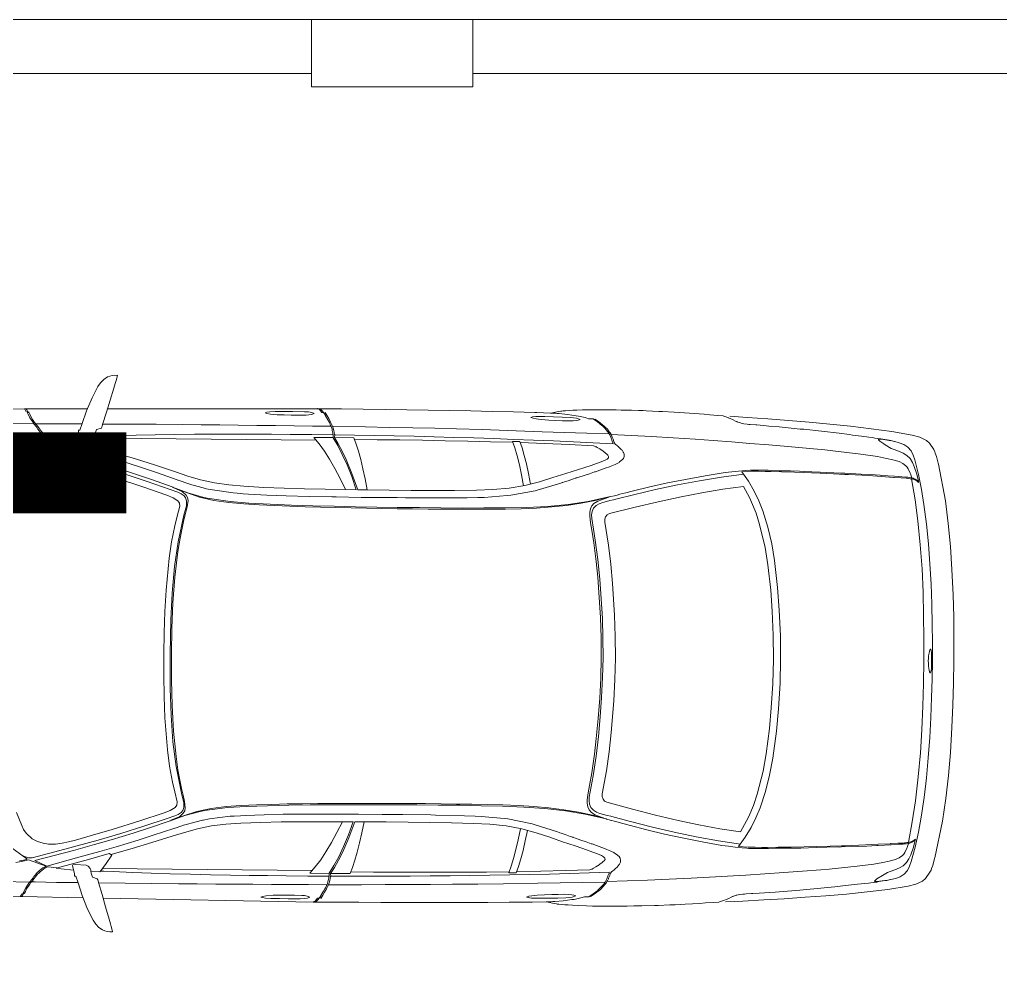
# Model space of a CAD drawing. Header units: metres. Extents: x -2 to 3328848, y -2 to 2725060.
# Drawn here: x 1663016.18 to 1663052.63, y 1362114.75 to 1362150.2 of the extents above; entities that cross this region are included whole.
import ezdxf

# ---------------------------------------------------------------- set-up
doc = ezdxf.new("R2010")
doc.units = ezdxf.units.M
doc.layers.get('0').update_dxf_attribs({"color": 253, "lineweight": 0})
for name, color, linetype, lineweight in [('AUTOS', 253, 'Continuous', 0), ('NOFIJO', 253, 'Continuous', 0), ('SIMBOLOGIA', 253, 'Continuous', 0)]:
    doc.layers.add(name, color=color, linetype=linetype, lineweight=lineweight)

# ---------------------------------------------------------------- blocks, each defined once
blk = doc.blocks.new('8AUTOS')
at = {"linetype": 'Continuous'}
for p, q in [((-0.4243, 1.2031), (-0.4303, 1.203)), ((0.3672, 1.2032), (0.3612, 1.2031)), ((0.3796, 1.2173), (0.3791, 1.2173)), ((0.3821, 1.2173), (0.3796, 1.2173)), ((1.1647, 1.2168), (0.3821, 1.2173)), ((1.4672, 1.2165), (1.2397, 1.2165)), ((1.4663, 1.206), (1.4717, 1.215)), ((1.4727, 1.2165), (1.4672, 1.2165)), ((1.4692, 1.2165), (1.4687, 1.2165)), ((1.4717, 1.215), (1.4727, 1.2165)), ((1.7237, 1.2123), (1.4727, 1.2165)), ((-1.1492, 1.1896), (-1.2137, 1.185)), ((-0.624, 1.1798), (-0.6406, 1.1791)), ((-0.4303, 1.203), (-0.4823, 1.2011)), ((-0.4303, 1.203), (-0.4308, 1.203)), ((0.3578, 1.1981), (0.3557, 1.2031)), ((1.1853, 1.1495), (1.1873, 1.145)), ((1.2053, 1.1401), (1.1873, 1.145)), ((1.2581, 1.1621), (1.2669, 1.1372)), ((1.2669, 1.1372), (1.2714, 1.1372)), ((1.2714, 1.1372), (1.2724, 1.1367)), ((0.3211, 1.1102), (0.2486, 1.1091)), ((0.3211, 1.1102), (0.32, 1.1202)), ((1.1696, 1.1073), (0.3892, 1.1003)), ((1.179, 1.1194), (1.2125, 1.1182)), ((1.211, 1.1232), (1.2125, 1.1182)), ((1.2217, 1.0988), (1.2302, 1.0959)), ((1.2719, 1.1287), (1.2807, 1.0973)), ((1.3712, 1.1036), (1.3386, 1.1078)), ((1.4444, 1.0798), (1.3777, 1.1022)), ((-0.7366, 1.0743), (-0.7312, 1.0788)), ((-0.7143, 1.09), (-0.7148, 1.087)), ((-0.6497, 1.0761), (-0.6527, 1.077)), ((1.4519, 1.0779), (1.4494, 1.0768)), ((1.4504, 1.0763), (1.4494, 1.0768)), ((-0.6869, 1.0522), (-0.6919, 1.0477)), ((-1.9232, 1.0147), (-1.9241, 1.0116)), ((-1.2919, 0.9883), (-1.3049, 0.9877)), ((-1.2919, 0.9883), (-1.2634, 0.9886)), ((-1.8107, 0.9622), (-1.8182, 0.9611)), ((-1.8032, 0.9627), (-1.8042, 0.9627)), ((0.903, 0.9519), (0.9015, 0.9514)), ((-1.8501, 0.9473), (-1.8505, 0.9433)), ((-0.5265, 0.9426), (-0.5285, 0.9431)), ((0.2343, 0.916), (0.1988, 0.9156)), ((0.2798, 0.9169), (0.2403, 0.916)), ((0.9213, 0.9251), (0.9198, 0.9246)), ((-0.7616, 0.9045), (-0.7857, 0.9108)), ((-0.7205, 0.8939), (-0.7195, 0.8939)), ((-0.7195, 0.8939), (-0.706, 0.8905)), ((-0.706, 0.8905), (-0.7015, 0.8896)), ((-0.6995, 0.8891), (-0.7015, 0.8896)), ((-0.699, 0.8881), (-0.6995, 0.8891)), ((-0.6579, 0.874), (-0.699, 0.8881)), ((-0.7506, -0.3244), (-0.7746, -0.3311)), ((-0.7097, -0.313), (-0.7087, -0.313)), ((-0.7087, -0.313), (-0.6953, -0.3094)), ((-0.6953, -0.3094), (-0.6908, -0.3084)), ((-0.6888, -0.3079), (-0.6908, -0.3084)), ((-0.6883, -0.3068), (-0.6888, -0.3079)), ((-0.6474, -0.292), (-0.6883, -0.3068)), ((0.2453, -0.318), (0.2099, -0.3183)), ((0.2909, -0.3181), (0.2513, -0.3179)), ((0.9323, -0.3149), (0.9308, -0.3144)), ((-0.5148, -0.3583), (-0.5168, -0.3588)), ((0.9146, -0.342), (0.9131, -0.3415)), ((-1.8381, -0.3866), (-1.8387, -0.3826)), ((-1.7985, -0.4008), (-1.806, -0.3999)), ((-1.791, -0.4012), (-1.792, -0.4012)), ((-1.2793, -0.4176), (-1.2923, -0.4173)), ((-1.2793, -0.4176), (-1.2508, -0.4174)), ((-1.91, -0.4553), (-1.911, -0.4523)), ((-0.6733, -0.4707), (-0.6784, -0.4663)), ((1.4582, -0.4602), (1.3919, -0.4837)), ((1.4641, -0.4566), (1.4631, -0.4571)), ((1.4657, -0.4581), (1.4631, -0.4571)), ((-0.7226, -0.4937), (-0.7171, -0.4981)), ((-0.7, -0.509), (-0.7005, -0.506)), ((-0.6356, -0.4939), (-0.6386, -0.4949)), ((1.1839, -0.4926), (0.4035, -0.4996)), ((1.1936, -0.5045), (1.227, -0.5027)), ((1.2256, -0.5077), (1.227, -0.5027)), ((1.2359, -0.4831), (1.2443, -0.4801)), ((1.2866, -0.5122), (1.2948, -0.4806)), ((1.3854, -0.4853), (1.3529, -0.4901)), ((0.3356, -0.5107), (0.2631, -0.5108)), ((0.3356, -0.5107), (0.3347, -0.5207)), ((1.2003, -0.5345), (1.2023, -0.5299)), ((1.2202, -0.5248), (1.2023, -0.5299)), ((1.2734, -0.5458), (1.2817, -0.5207)), ((1.2817, -0.5207), (1.2862, -0.5207)), ((1.2862, -0.5207), (1.2872, -0.5202)), ((-1.133, -0.6163), (-1.1976, -0.6129)), ((-0.6081, -0.5972), (-0.6247, -0.5968)), ((-0.414, -0.6169), (-0.466, -0.6159)), ((-0.414, -0.6169), (-0.4145, -0.6169)), ((-0.408, -0.6169), (-0.414, -0.6169)), ((0.3739, -0.5979), (0.3719, -0.6029)), ((0.3834, -0.6028), (0.3774, -0.6028)), ((0.396, -0.6167), (0.3955, -0.6167)), ((0.3985, -0.6166), (0.396, -0.6167)), ((1.1809, -0.6021), (0.3985, -0.6166)), ((1.4834, -0.5964), (1.2559, -0.6005)), ((1.4823, -0.5859), (1.4879, -0.5949)), ((1.4889, -0.5964), (1.4834, -0.5964)), ((1.4854, -0.5964), (1.4849, -0.5964)), ((1.4879, -0.5949), (1.4889, -0.5964)), ((1.7398, -0.5876), (1.4889, -0.5964))]:
    blk.add_line(p, q, dxfattribs=at)
for points in [[(1.128, 1.341), (1.1275, 1.3415), (1.1281, 1.339), (1.1286, 1.336), (1.1301, 1.3305), (1.1327, 1.322), (1.1358, 1.3115), (1.141, 1.2941), (1.1549, 1.2492), (1.1688, 1.2038), (1.1827, 1.1584), (1.1842, 1.1525), (1.1853, 1.1495)], [(1.1646, 1.3353), (1.1561, 1.3382), (1.1471, 1.3401), (1.1375, 1.3416), (1.128, 1.341)], [(1.1646, 1.3353), (1.1787, 1.3259), (1.1903, 1.3135), (1.1999, 1.2996)], [(1.2581, 1.1621), (1.2427, 1.209), (1.2218, 1.2583), (1.1999, 1.2996)], [(-1.1262, 1.1898), (-1.1237, 1.1903), (-1.1037, 1.192), (-1.0747, 1.1948), (-1.0533, 1.1964), (-0.9993, 1.2009), (-0.9623, 1.2033), (-0.9423, 1.2044), (-0.8988, 1.2068), (-0.8848, 1.2075), (-0.8384, 1.2094), (-0.8269, 1.21), (-0.8089, 1.2106), (-0.7834, 1.2114), (-0.7694, 1.212), (-0.7449, 1.2122), (-0.7264, 1.2129), (-0.7119, 1.213), (-0.6979, 1.2131), (-0.6894, 1.2132), (-0.6774, 1.2133), (-0.6654, 1.2134), (-0.6554, 1.2135), (-0.6319, 1.2132), (-0.6014, 1.213), (-0.5804, 1.2122), (-0.5649, 1.2113), (-0.5519, 1.2109), (-0.5378, 1.2096), (-0.5298, 1.2091), (-0.5238, 1.2087)], [(-0.5233, 1.2087), (-0.5238, 1.2087), (-0.5208, 1.2082), (-0.5053, 1.2053), (-0.4898, 1.2025), (-0.4823, 1.2011)], [(0.3796, 1.2173), (0.3766, 1.2172), (0.2951, 1.2165), (0.2136, 1.2153), (0.1316, 1.2145), (0.0521, 1.2133), (-0.0273, 1.2121), (-0.1063, 1.2104), (-0.1858, 1.2092), (-0.2653, 1.2075), (-0.3448, 1.2053), (-0.4243, 1.2031)], [(0.326, 1.1198), (0.3265, 1.1218), (0.3274, 1.1258), (0.3284, 1.1308), (0.3284, 1.1318), (0.3288, 1.1358), (0.3298, 1.1413), (0.3332, 1.1513), (0.3332, 1.1518), (0.3342, 1.1534), (0.3352, 1.1554), (0.3366, 1.1594), (0.3396, 1.1654), (0.3455, 1.1765), (0.3539, 1.1905), (0.3543, 1.1915), (0.3553, 1.193), (0.3558, 1.1941), (0.3612, 1.2031)], [(0.3761, 1.2172), (0.3716, 1.2142), (0.3657, 1.2081), (0.3578, 1.1981)], [(0.3821, 1.2173), (0.3762, 1.2137), (0.3672, 1.2032)], [(0.3796, 1.2173), (0.3781, 1.2173), (0.3771, 1.2172), (0.3761, 1.2172)], [(0.3959, 1.1994), (0.4052, 1.203), (0.4177, 1.2051), (0.4327, 1.2057), (0.4767, 1.2066), (0.5092, 1.2069), (0.5412, 1.2067), (0.5612, 1.2059), (0.5727, 1.2045), (0.5785, 1.2022)], [(1.3727, 1.1041), (1.3821, 1.1082), (1.399, 1.1219), (1.404, 1.1264), (1.4094, 1.1325), (1.4168, 1.142), (1.4228, 1.1501), (1.4282, 1.1571), (1.4351, 1.1652), (1.4381, 1.1692), (1.443, 1.1768), (1.4494, 1.1878), (1.4538, 1.1969), (1.4568, 1.2039), (1.4578, 1.2059)], [(1.4633, 1.206), (1.4618, 1.2024), (1.4608, 1.1999), (1.453, 1.1839), (1.4436, 1.1693), (1.4411, 1.1663)], [(1.4578, 1.2059), (1.4583, 1.2039), (1.4588, 1.2024)], [(1.4593, 1.2029), (1.4588, 1.2014), (1.4583, 1.2039)], [(1.4588, 1.2024), (1.4593, 1.2024), (1.4647, 1.213), (1.4672, 1.2165)], [(-1.2137, 1.185), (-1.2906, 1.1793), (-1.3671, 1.1736), (-1.444, 1.1669), (-1.5209, 1.1598), (-1.5979, 1.1521), (-1.6743, 1.1429), (-1.7507, 1.1322), (-1.8266, 1.119), (-1.855, 1.1113), (-1.8794, 1.0991), (-1.8908, 1.0889), (-1.9066, 1.0653), (-1.9105, 1.0573), (-1.9125, 1.0518), (-1.9164, 1.0402), (-1.9232, 1.0147)], [(-1.2449, 1.1567), (-1.2249, 1.1584), (-1.2194, 1.159), (-1.2129, 1.1595), (-1.2004, 1.1611), (-1.191, 1.1632), (-1.1885, 1.1642), (-1.179, 1.1673), (-1.1785, 1.1673), (-1.1755, 1.1689)], [(-1.1954, 1.1622), (-1.191, 1.1632), (-1.1885, 1.1642), (-1.179, 1.1673), (-1.1785, 1.1673), (-1.1755, 1.1689)], [(-1.1262, 1.1898), (-1.1446, 1.1831), (-1.1451, 1.1826), (-1.1506, 1.1806), (-1.1611, 1.176), (-1.17, 1.1714), (-1.1745, 1.1694), (-1.1755, 1.1689)], [(-0.7221, 1.0099), (-0.7301, 1.0138), (-0.7371, 1.0178), (-0.7392, 1.0192), (-0.7502, 1.0282), (-0.7528, 1.0311), (-0.7533, 1.0326), (-0.7543, 1.0341), (-0.7563, 1.0411), (-0.7564, 1.0466), (-0.7559, 1.0486), (-0.7535, 1.0541), (-0.7525, 1.0561), (-0.7515, 1.0576), (-0.748, 1.0627), (-0.7466, 1.0642), (-0.7451, 1.0657), (-0.7366, 1.0743), (-0.7312, 1.0788), (-0.7277, 1.0814), (-0.7227, 1.0859), (-0.7213, 1.0884), (-0.7188, 1.0919), (-0.7169, 1.0985), (-0.7159, 1.101), (-0.713, 1.1085), (-0.712, 1.111), (-0.7085, 1.119), (-0.7071, 1.1215), (-0.7036, 1.1271), (-0.7007, 1.1316), (-0.6937, 1.1407), (-0.6833, 1.1513), (-0.6605, 1.1695), (-0.6471, 1.1781)], [(-0.7099, 1.1005), (-0.7099, 1.1015), (-0.706, 1.111), (-0.7025, 1.1196), (-0.7001, 1.1236), (-0.6976, 1.1281), (-0.6937, 1.1327), (-0.6838, 1.1447), (-0.6739, 1.1548), (-0.6734, 1.1553), (-0.657, 1.1685), (-0.6406, 1.1791)], [(-0.6451, 1.1766), (-0.6466, 1.1781), (-0.6471, 1.1781)], [(-0.624, 1.1798), (-0.6111, 1.1844), (-0.5857, 1.1901), (-0.5777, 1.1912), (-0.5457, 1.196), (-0.5148, 1.1993)], [(-0.4092, 1.1849), (-0.4151, 1.1867), (-0.4272, 1.188), (-0.4397, 1.1884), (-0.4607, 1.1882), (-0.4931, 1.187), (-0.5256, 1.1862), (-0.5556, 1.1844), (-0.5681, 1.1838), (-0.5791, 1.1817), (-0.5923, 1.1774)], [(-0.5923, 1.1774), (-0.5845, 1.1746), (-0.577, 1.1732), (-0.566, 1.1723), (-0.5505, 1.1719), (-0.5265, 1.1727), (-0.5025, 1.1739), (-0.4755, 1.1751), (-0.4486, 1.1769), (-0.4376, 1.178), (-0.4286, 1.1795), (-0.4181, 1.1816), (-0.4092, 1.1849)], [(-0.4823, 1.2011), (-0.4848, 1.201), (-0.4878, 1.201), (-0.4913, 1.201), (-0.4943, 1.2009), (-0.4998, 1.2004), (-0.5073, 1.1998), (-0.5148, 1.1993)], [(0.32, 1.1202), (0.3205, 1.1217), (0.321, 1.1217), (0.3224, 1.1287), (0.3233, 1.1368), (0.3253, 1.1448), (0.3277, 1.1518), (0.3351, 1.1674), (0.3419, 1.1804), (0.3484, 1.191), (0.3557, 1.2031)], [(0.5785, 1.2022), (0.5728, 1.2), (0.5583, 1.1969), (0.5333, 1.1946), (0.5078, 1.1939), (0.4818, 1.1932), (0.4538, 1.1929), (0.4263, 1.1937), (0.4163, 1.1941), (0.4068, 1.1955), (0.3959, 1.1994)], [(-1.7624, 1.0951), (-1.7604, 1.0956), (-1.7469, 1.0987), (-1.7409, 1.0998), (-1.7175, 1.104), (-1.7095, 1.1056), (-1.688, 1.1083), (-1.6785, 1.1098), (-1.665, 1.1115), (-1.638, 1.1152), (-1.6051, 1.1195), (-1.5936, 1.1211), (-1.5546, 1.126), (-1.4892, 1.1335), (-1.4238, 1.1406), (-1.4098, 1.1418), (-1.3323, 1.1494), (-1.2934, 1.1528), (-1.2739, 1.1545), (-1.2494, 1.1567)], [(-1.2494, 1.1567), (-1.2474, 1.1567), (-1.2449, 1.1567)], [(0.3277, 1.1518), (0.2057, 1.1497), (0.1177, 1.1479), (0.0297, 1.1461), (-0.0517, 1.1444), (-0.1332, 1.1422), (-0.2277, 1.1398), (-0.3227, 1.1365), (-0.4506, 1.1318), (-0.5336, 1.1291), (-0.6171, 1.1263), (-0.7001, 1.1236)], [(-0.4506, 1.1318), (-0.5336, 1.1291), (-0.6171, 1.1263), (-0.7001, 1.1236)], [(1.1817, 1.1604), (1.0832, 1.1601), (0.9842, 1.1592), (0.8852, 1.1583), (0.8162, 1.1577), (0.7472, 1.1571), (0.6782, 1.1564), (0.6092, 1.1553), (0.5402, 1.1547), (0.4712, 1.1536), (0.4022, 1.1525), (0.3332, 1.1518)], [(1.211, 1.1232), (1.2105, 1.1247), (1.2095, 1.1282), (1.2058, 1.1402)], [(1.4317, 1.1612), (1.4297, 1.1612), (1.4187, 1.1611), (1.3387, 1.1613), (1.2587, 1.1606)], [(1.2719, 1.1287), (1.2729, 1.1333), (1.2724, 1.1367)], [(1.4179, 1.1345), (1.4149, 1.1305), (1.4115, 1.1265), (1.407, 1.122), (1.4026, 1.1179), (1.3906, 1.1088), (1.3896, 1.1083), (1.3847, 1.1053), (1.3777, 1.1022)], [(1.4233, 1.1411), (1.4189, 1.1356), (1.4179, 1.1345)], [(1.4411, 1.1663), (1.4367, 1.1602), (1.4302, 1.1517), (1.4263, 1.1456), (1.4233, 1.1411)], [(2.7234, 1.0902), (2.7093, 1.0951), (2.6943, 1.0995), (2.6657, 1.1057), (2.6657, 1.1057), (2.6632, 1.1062), (2.6552, 1.1076), (2.6387, 1.1105), (2.5971, 1.1171), (2.5536, 1.1227), (2.469, 1.132), (2.3774, 1.1396), (2.3084, 1.144), (2.2388, 1.1479), (2.1528, 1.1516), (2.0663, 1.1544), (1.9797, 1.1566), (1.9072, 1.1579), (1.8352, 1.1588), (1.7632, 1.1596), (1.6917, 1.1605), (1.6162, 1.1608), (1.5407, 1.1616), (1.4382, 1.1617)], [(-1.8928, 0.6404), (-1.8875, 0.7145), (-1.8801, 0.788), (-1.8703, 0.8616), (-1.8613, 0.9172), (-1.8503, 0.9728), (-1.8368, 1.0274), (-1.8304, 1.0445), (-1.8226, 1.0606), (-1.8107, 1.0747), (-1.7958, 1.0843), (-1.7788, 1.091), (-1.7624, 1.0951)], [(-0.7071, 1.1215), (-0.782, 1.1179), (-0.857, 1.1137), (-0.9385, 1.109), (-1.0194, 1.1037), (-1.0874, 1.0986), (-1.1548, 1.094), (-1.2228, 1.0884), (-1.2937, 1.0828), (-1.3642, 1.0767), (-1.4331, 1.07), (-1.5016, 1.0639), (-1.5321, 1.0607), (-1.6354, 1.0482), (-1.6974, 1.0392), (-1.7308, 1.0324), (-1.7548, 1.0272), (-1.7777, 1.0205), (-1.7916, 1.0138), (-1.8036, 1.0047), (-1.808, 0.9997), (-1.812, 0.9937), (-1.8193, 0.9781), (-1.8203, 0.9756), (-1.8247, 0.9605)], [(-1.7266, 1.0826), (-1.7208, 1.087), (-1.7104, 1.0941), (-1.7064, 1.0971), (-1.7044, 1.0991), (-1.7019, 1.1016), (-1.7014, 1.1026), (-1.7024, 1.1036), (-1.7074, 1.1036), (-1.7079, 1.1036), (-1.7099, 1.1036), (-1.7199, 1.1025), (-1.749, 1.0983)], [(0.32, 1.1202), (0.246, 1.1191), (0.1725, 1.1174), (0.0985, 1.1162), (0.0245, 1.1146), (-0.0495, 1.1124), (-0.1234, 1.1108), (-0.1974, 1.1086), (-0.2714, 1.1059), (-0.3454, 1.1033), (-0.4194, 1.1006), (-0.4933, 1.0975), (-0.5673, 1.0943), (-0.6408, 1.0906), (-0.7148, 1.087)], [(-0.7143, 1.09), (-0.7128, 1.0935), (-0.7099, 1.1005)], [(-0.4084, 0.9372), (-0.4008, 0.9763), (-0.3931, 1.0118), (-0.3849, 1.0434), (-0.3771, 1.0715), (-0.3683, 1.0951)], [(-0.3823, 0.9309), (-0.3747, 0.972), (-0.3665, 1.0091), (-0.3583, 1.0422), (-0.3501, 1.0712), (-0.3413, 1.0958), (-0.3683, 1.0951)], [(-0.3428, 1.0923), (-0.2588, 1.0945), (-0.1743, 1.0963), (-0.0903, 1.0981), (-0.0063, 1.0998), (0.0776, 1.1011), (0.1616, 1.1018), (0.2456, 1.1026)], [(0.2486, 1.1091), (0.2403, 1.086), (0.2315, 1.0594), (0.2233, 1.0289), (0.2151, 0.9943), (0.2069, 0.9567), (0.1988, 0.9156)], [(0.3211, 1.1102), (0.3068, 1.0871), (0.292, 1.0595), (0.2773, 1.0283), (0.2558, 0.9761), (0.2343, 0.916)], [(0.3256, 1.1088), (0.3088, 1.0806), (0.2916, 1.047), (0.274, 1.0083), (0.2569, 0.9647), (0.2403, 0.916)], [(0.3981, 1.1099), (0.3783, 1.0867), (0.3585, 1.0596), (0.3393, 1.0294), (0.3196, 0.9952), (0.2999, 0.9575), (0.2798, 0.9169)], [(0.3981, 1.1099), (0.3266, 1.1103), (0.3256, 1.1088), (0.326, 1.1203)], [(1.1766, 1.1164), (1.1636, 1.1168), (1.1295, 1.1175), (1.0575, 1.1193), (0.987, 1.1207), (0.9165, 1.1216), (0.8415, 1.1224), (0.767, 1.1227), (0.6925, 1.1226), (0.6235, 1.1224), (0.5545, 1.1223), (0.4855, 1.1217), (0.4055, 1.121), (0.326, 1.1203)], [(1.4204, 1.0811), (1.3757, 1.1017), (1.257, 1.0666), (1.1797, 1.0434), (1.1189, 1.0249), (1.0381, 0.9986), (0.9823, 0.9796), (0.906, 0.953), (0.903, 0.9519)], [(1.179, 1.1194), (1.1716, 1.1098), (1.1662, 1.1028), (1.1583, 1.0917), (1.1351, 1.056), (1.1446, 1.0506)], [(1.3411, 1.1089), (1.2214, 1.0738), (1.1446, 1.0506)], [(1.2217, 1.0988), (1.2146, 1.1072), (1.2116, 1.1122), (1.2125, 1.1177), (1.2125, 1.1182)], [(1.2302, 1.0959), (1.2713, 1.0937), (1.2793, 1.0948), (1.2807, 1.0973)], [(1.2761, 1.1148), (1.3221, 1.1107), (1.3411, 1.1089)], [(1.3727, 1.1041), (1.3717, 1.1036), (1.3712, 1.1036)], [(1.4444, 1.0798), (1.4529, 1.0819), (1.4713, 1.086), (1.4913, 1.0897)], [(-1.7591, 1.0656), (-1.7756, 1.0595), (-1.793, 1.0518), (-1.8069, 1.0432), (-1.8188, 1.0316)], [(-1.7266, 1.0826), (-1.7491, 1.0697), (-1.7591, 1.0656)], [(-0.6869, 1.0522), (-0.6869, 1.0522), (-0.6845, 1.0542), (-0.673, 1.0628), (-0.6711, 1.0644), (-0.6711, 1.0644), (-0.6651, 1.0679), (-0.6561, 1.073), (-0.6521, 1.075), (-0.6422, 1.0796)], [(-0.3698, 1.0911), (-0.4608, 1.0877), (-0.5512, 1.0839), (-0.6422, 1.0796)], [(0.9318, 0.3052), (0.9292, 0.4326), (0.9243, 0.5321), (0.9154, 0.631), (0.9021, 0.7229), (0.8807, 0.8212), (0.8714, 0.8566), (0.8707, 0.8751), (0.8746, 0.8862), (0.88, 0.8932), (0.891, 0.9008), (0.9029, 0.9064), (0.9318, 0.9167), (1.0176, 0.947), (1.1028, 0.9752), (1.1866, 1.0015), (1.3098, 1.0376), (1.431, 1.0712)], [(1.4204, 1.0811), (1.2777, 1.0418), (1.1999, 1.0186), (1.1386, 0.9995), (1.0568, 0.9728), (1.001, 0.9538), (0.9247, 0.9266), (0.9213, 0.9251)], [(1.431, 1.0712), (1.4445, 1.0718), (1.4595, 1.0674), (1.4731, 1.0603)], [(1.6633, 0.3117), (1.6631, 0.3317), (1.6614, 0.4037), (1.6595, 0.4592), (1.6519, 0.5806), (1.642, 0.6825), (1.6276, 0.7809), (1.6145, 0.8483), (1.6036, 0.8882), (1.5893, 0.9271), (1.5781, 0.9495), (1.5527, 0.9878), (1.5224, 1.022), (1.5063, 1.0368), (1.4504, 1.0763)], [(1.4519, 1.0779), (1.4534, 1.0779), (1.4629, 1.0805), (1.4779, 1.0836), (1.4943, 1.0862)], [(-1.8188, 1.0316), (-1.8277, 1.0175), (-1.8345, 1.0024), (-1.8438, 0.9734), (-1.8501, 0.9473)], [(-0.2072, 0.9145), (-0.2682, 0.9165), (-0.3288, 0.9214), (-0.3869, 0.9319), (-0.441, 0.9459), (-0.4911, 0.961), (-0.5393, 0.9765), (-0.5864, 0.9916), (-0.633, 1.0062), (-0.6762, 1.0218), (-0.6852, 1.0257), (-0.6927, 1.0297), (-0.6978, 1.0346), (-0.6983, 1.0396), (-0.6954, 1.0446), (-0.6919, 1.0477)], [(1.1391, 1.0541), (1.1336, 1.0525), (1.0603, 1.0308), (0.9865, 1.0072), (0.9117, 0.9825), (0.8659, 0.9671), (0.8185, 0.9527), (0.7671, 0.9412), (0.7137, 0.9337), (0.6582, 0.9287), (0.5832, 0.9246), (0.5078, 0.9214), (0.4318, 0.9197), (0.3558, 0.918), (0.2798, 0.9169)], [(-1.9241, 1.0116), (-1.9499, 0.8754), (-1.9607, 0.7903), (-1.9689, 0.7047), (-1.9746, 0.6192), (-1.9788, 0.5256), (-1.9811, 0.4436), (-1.9818, 0.3611), (-1.9816, 0.2791)], [(-1.8505, 0.9433), (-1.8456, 0.9473), (-1.8336, 0.9535), (-1.8296, 0.955), (-1.8266, 0.956), (-1.8246, 0.9565), (-1.8246, 0.9565), (-1.8236, 0.9565), (-1.8191, 0.9571), (-1.8121, 0.9581), (-1.8116, 0.9582), (-1.8106, 0.9582), (-1.8047, 0.9587), (-1.7857, 0.9599), (-1.7597, 0.9616), (-1.7577, 0.9621), (-1.7122, 0.965), (-1.6647, 0.9685), (-1.5903, 0.9726), (-1.5768, 0.9733), (-1.5338, 0.9751), (-1.4843, 0.9776), (-1.4843, 0.9776), (-1.3888, 0.9814), (-1.3414, 0.9829), (-1.3014, 0.9842), (-1.2989, 0.9842), (-1.2804, 0.9844), (-1.2559, 0.9846), (-1.2464, 0.9847), (-1.2399, 0.9848), (-1.2369, 0.9848), (-1.2294, 0.9849), (-1.1938, 0.9822)], [(-1.8032, 0.9627), (-1.7887, 0.9639), (-1.7887, 0.9639), (-1.7607, 0.9661), (-1.7127, 0.9695), (-1.7077, 0.9696), (-1.6703, 0.9724), (-1.6368, 0.9742), (-1.5768, 0.9773), (-1.5698, 0.9778), (-1.5603, 0.9779), (-1.4843, 0.9816), (-1.4843, 0.9816), (-1.4534, 0.9829), (-1.4249, 0.9841), (-1.4079, 0.9848), (-1.3749, 0.9861), (-1.3319, 0.9869), (-1.3049, 0.9877)], [(-1.2634, 0.9886), (-1.2489, 0.9887), (-1.2384, 0.9888), (-1.2314, 0.9888), (-1.2244, 0.9884), (-1.2069, 0.9876)], [(-1.2069, 0.9876), (-1.1809, 0.9853), (-1.1558, 0.9825), (-1.1318, 0.9797), (-1.0577, 0.9679), (-0.9836, 0.9546), (-0.9175, 0.9412), (-0.8518, 0.9267), (-0.7857, 0.9108)], [(-0.7221, 1.0099), (-0.7105, 1.005), (-0.704, 1.0026), (-0.7015, 1.0016), (-0.6854, 0.9957), (-0.6659, 0.9889), (-0.6493, 0.9831), (-0.6463, 0.9826), (-0.6273, 0.9757), (-0.6072, 0.9694), (-0.5876, 0.9631), (-0.5781, 0.9597), (-0.5766, 0.9592)], [(0.9553, 0.3054), (0.9541, 0.3844), (0.9514, 0.4638), (0.9467, 0.5428), (0.9351, 0.6617), (0.9261, 0.7221), (0.914, 0.7815), (0.914, 0.7815), (0.9052, 0.8175), (0.8959, 0.8544), (0.8963, 0.8659), (0.9027, 0.8754), (0.9206, 0.8861), (0.9435, 0.8953), (1.0337, 0.9266), (1.1349, 0.9605), (1.2077, 0.9837), (1.2716, 1.0027), (1.2965, 1.01), (1.3205, 1.0157), (1.3454, 1.0194), (1.3709, 1.0196), (1.3915, 1.0163), (1.412, 1.0105), (1.4321, 1.0007), (1.4553, 0.9809), (1.4644, 0.9675), (1.472, 0.9525), (1.4925, 0.9047)], [(-1.8696, 0.2801), (-1.8698, 0.3646), (-1.8691, 0.4491), (-1.8669, 0.5356), (-1.8631, 0.6222), (-1.8569, 0.7117), (-1.8482, 0.8008), (-1.8374, 0.8789), (-1.8246, 0.9565)], [(-1.8501, 0.9473), (-1.8371, 0.9554), (-1.8326, 0.9575), (-1.8321, 0.9575)], [(-1.8247, 0.9605), (-1.8297, 0.9585), (-1.8321, 0.9575)], [(-1.8247, 0.9605), (-1.8237, 0.9605), (-1.8182, 0.9611)], [(-1.8042, 0.9627), (-1.8052, 0.9627), (-1.8082, 0.9622), (-1.8107, 0.9622)], [(-1.3376, 0.2849), (-1.3369, 0.3729), (-1.3327, 0.4684), (-1.3265, 0.552), (-1.3149, 0.6526), (-1.3045, 0.7152), (-1.29, 0.7768), (-1.271, 0.8375), (-1.2564, 0.8746), (-1.2392, 0.9108), (-1.218, 0.9475), (-1.1938, 0.9822)], [(-0.6776, 0.2908), (-0.6773, 0.3638), (-0.6749, 0.4373), (-0.6711, 0.5103), (-0.6653, 0.5834), (-0.6579, 0.6565), (-0.6486, 0.729), (-0.6419, 0.7691), (-0.6353, 0.8087), (-0.6349, 0.8227), (-0.637, 0.8357), (-0.6421, 0.8471), (-0.6517, 0.857), (-0.6633, 0.8639), (-0.6763, 0.8688), (-0.6898, 0.8722), (-0.7029, 0.8756), (-0.7164, 0.8789), (-0.7299, 0.8823), (-0.7901, 0.8973), (-0.8722, 0.9166), (-0.9539, 0.9338), (-1.036, 0.9496), (-1.1182, 0.9629), (-1.2003, 0.9741)], [(-0.5766, 0.9592), (-0.5676, 0.9563), (-0.548, 0.9495), (-0.534, 0.9451), (-0.5285, 0.9431)], [(0.9015, 0.9514), (0.8945, 0.9489), (0.894, 0.9489), (0.8701, 0.9406), (0.8512, 0.9345), (0.8417, 0.9319), (0.7998, 0.9205), (0.7973, 0.92), (0.7748, 0.9153), (0.6979, 0.9041), (0.6824, 0.903), (0.66, 0.9013), (0.6405, 0.9001), (0.572, 0.896), (0.5005, 0.8933), (0.415, 0.8911), (0.3301, 0.8893), (0.3146, 0.8892), (0.2216, 0.8878), (0.1336, 0.8871), (0.0876, 0.8866)], [(-1.1994, 0.9286), (-1.222, 0.8869), (-1.2298, 0.8699), (-1.2465, 0.8292), (-1.2596, 0.7871), (-1.2798, 0.7014), (-1.2903, 0.6368), (-1.3009, 0.5422), (-1.3062, 0.4652), (-1.3099, 0.3751), (-1.3111, 0.2851)], [(-0.7236, 0.2904), (-0.7228, 0.3699), (-0.7206, 0.4499), (-0.7126, 0.5675), (-0.7063, 0.639), (-0.6974, 0.7096), (-0.6837, 0.7957), (-0.6837, 0.8062), (-0.6868, 0.8152), (-0.6929, 0.8227), (-0.7014, 0.8271), (-0.7972, 0.8512), (-0.8828, 0.8715), (-0.968, 0.8902), (-1.0451, 0.905), (-1.1223, 0.9178), (-1.1994, 0.9286)], [(0.0876, 0.8866), (0.0571, 0.8864), (0.0566, 0.8864), (-0.0474, 0.8854), (-0.0649, 0.8858), (-0.1729, 0.8863), (-0.2124, 0.887), (-0.2355, 0.8877), (-0.3215, 0.894), (-0.3345, 0.8954), (-0.4257, 0.9125), (-0.4327, 0.9145), (-0.5204, 0.9407), (-0.526, 0.9427), (-0.5265, 0.9426)], [(0.1988, 0.9156), (0.1178, 0.9149), (0.0363, 0.9137), (-0.0447, 0.9135), (-0.1257, 0.9137), (-0.2072, 0.9145)], [(0.9198, 0.9246), (0.9133, 0.922), (0.8659, 0.9041), (0.8151, 0.8891), (0.7941, 0.8845), (0.7082, 0.8722), (0.6393, 0.8666), (0.5603, 0.8624), (0.4808, 0.8592), (0.4013, 0.8564), (0.3219, 0.8547), (0.2429, 0.853), (0.1634, 0.8518), (0.0879, 0.8506)], [(0.0879, 0.8456), (0.1449, 0.8467), (0.2019, 0.8477), (0.2589, 0.8487), (0.3159, 0.8497), (0.3729, 0.8512), (0.4299, 0.8527), (0.4869, 0.8547), (0.5438, 0.8572), (0.6008, 0.8597), (0.6573, 0.8632), (0.7138, 0.8682), (0.7687, 0.8762), (0.8221, 0.8882), (0.8714, 0.9052), (0.9183, 0.9231)], [(0.9268, 0.3051), (0.9268, 0.3056), (0.9249, 0.4006), (0.9249, 0.4011), (0.9211, 0.4961), (0.9142, 0.5915), (0.9029, 0.6859), (0.895, 0.7354), (0.8861, 0.7798), (0.8803, 0.8042), (0.8741, 0.8282), (0.8679, 0.8521), (0.8652, 0.8756), (0.8671, 0.8866), (0.8725, 0.8962), (0.8854, 0.9078), (0.8959, 0.9134), (0.9183, 0.9231)], [(-0.7616, 0.9045), (-0.7401, 0.8992), (-0.7296, 0.8963), (-0.7205, 0.8939)], [(0.0879, 0.8506), (0.0044, 0.8494), (-0.0751, 0.8487), (-0.1546, 0.848), (-0.2341, 0.8483), (-0.3136, 0.8485), (-0.3926, 0.8503), (-0.4712, 0.8541), (-0.5477, 0.861), (-0.6218, 0.8723), (-0.6995, 0.8891), (-0.6484, 0.8761), (-0.5963, 0.866), (-0.5422, 0.858), (-0.4866, 0.852), (-0.4296, 0.8475), (-0.3726, 0.8455), (-0.3151, 0.844), (-0.2576, 0.8436), (-0.2001, 0.8436), (-0.1426, 0.8436), (-0.0851, 0.8436), (-0.0276, 0.8441), (0.0304, 0.8451), (0.0879, 0.8456)], [(-0.6706, 0.2908), (-0.6703, 0.3658), (-0.668, 0.4409), (-0.6636, 0.5159), (-0.6578, 0.591), (-0.6518, 0.6495), (-0.643, 0.7186), (-0.6359, 0.7662), (-0.6311, 0.7927), (-0.6279, 0.8192), (-0.628, 0.8322), (-0.6306, 0.8447), (-0.6357, 0.8557), (-0.6438, 0.8646), (-0.6579, 0.874)], [(-1.8928, 0.6404), (-1.8971, 0.5654), (-1.8995, 0.4903), (-1.9013, 0.4153), (-1.9017, 0.3478), (-1.9021, 0.2798)], [(-1.8866, 0.28), (-1.8872, 0.2889), (-1.8878, 0.2989), (-1.8893, 0.3079), (-1.8909, 0.3154), (-1.8909, 0.3159), (-1.8935, 0.3239), (-1.896, 0.3239), (-1.8984, 0.3104), (-1.8987, 0.2968), (-1.8986, 0.2798)], [(0.9268, 0.3051), (0.9268, 0.3046), (0.9267, 0.2096), (0.9267, 0.2091), (0.9245, 0.1141), (0.9194, 0.0185), (0.9097, -0.076), (0.9027, -0.1256), (0.8946, -0.1702), (0.8893, -0.1947), (0.8835, -0.2188), (0.8777, -0.2428), (0.8754, -0.2664), (0.8775, -0.2773), (0.8831, -0.2868), (0.8962, -0.2982), (0.9067, -0.3036), (0.9293, -0.3129)], [(0.9318, 0.3052), (0.9314, 0.1777), (0.9283, 0.0781), (0.9212, -0.0209), (0.9095, -0.113), (0.8899, -0.2117), (0.8812, -0.2473), (0.8809, -0.2658), (0.885, -0.2768), (0.8906, -0.2837), (0.9016, -0.2911), (0.9137, -0.2965), (0.9428, -0.3063), (1.029, -0.335), (1.1148, -0.3617), (1.199, -0.3865), (1.3228, -0.4204), (1.4446, -0.4518)], [(0.9553, 0.3054), (0.9555, 0.2264), (0.9542, 0.1469), (0.9509, 0.0678), (0.9415, -0.0513), (0.9335, -0.1118), (0.9226, -0.1714), (0.9226, -0.1714), (0.9144, -0.2075), (0.9057, -0.2446), (0.9063, -0.2561), (0.9129, -0.2655), (0.931, -0.2759), (0.9541, -0.2847), (1.0448, -0.3143), (1.1466, -0.3464), (1.2198, -0.3683), (1.284, -0.3862), (1.3091, -0.393), (1.3331, -0.3983), (1.3581, -0.4015), (1.3836, -0.4013), (1.4041, -0.3976), (1.4246, -0.3915), (1.4445, -0.3813), (1.4673, -0.3611), (1.4762, -0.3475), (1.4835, -0.3324), (1.5031, -0.2842)], [(1.6633, 0.3117), (1.6635, 0.2917), (1.6631, 0.2197), (1.6621, 0.1642), (1.6567, 0.0426), (1.6486, -0.0594), (1.636, -0.1581), (1.6241, -0.2257), (1.6139, -0.2658), (1.6003, -0.3049), (1.5895, -0.3275), (1.5648, -0.3662), (1.5351, -0.401), (1.5193, -0.4161), (1.4641, -0.4566)], [(-1.911, -0.4523), (-1.9393, -0.3165), (-1.9515, -0.2316), (-1.9613, -0.1462), (-1.9685, -0.0608), (-1.9744, 0.0327), (-1.9781, 0.1146), (-1.9803, 0.1971), (-1.9816, 0.2791)], [(-1.8864, -0.0806), (-1.892, -0.0056), (-1.8957, 0.0694), (-1.8989, 0.1443), (-1.9005, 0.2118), (-1.9021, 0.2798)], [(-1.8866, 0.28), (-1.887, 0.271), (-1.8874, 0.2609), (-1.8888, 0.2519), (-1.8903, 0.2444), (-1.8903, 0.2439), (-1.8927, 0.2359), (-1.8952, 0.2359), (-1.8978, 0.2494), (-1.8984, 0.2628), (-1.8986, 0.2798)], [(-1.8696, 0.2801), (-1.8683, 0.1956), (-1.8661, 0.1111), (-1.8623, 0.0247), (-1.857, -0.0618), (-1.8492, -0.1512), (-1.8389, -0.2401), (-1.8267, -0.318), (-1.8125, -0.3954)], [(-1.3376, 0.2849), (-1.3353, 0.1969), (-1.3295, 0.1014), (-1.3217, 0.018), (-1.3083, -0.0824), (-1.2968, -0.1448), (-1.2812, -0.2061), (-1.2612, -0.2665), (-1.2458, -0.3033), (-1.228, -0.3392), (-1.2062, -0.3755), (-1.1814, -0.4098)], [(-1.1879, -0.3563), (-1.2112, -0.315), (-1.2194, -0.2981), (-1.2367, -0.2578), (-1.2506, -0.2159), (-1.2724, -0.1306), (-1.284, -0.0662), (-1.2963, 0.0282), (-1.303, 0.1052), (-1.3083, 0.1951), (-1.3111, 0.2851)], [(-0.6776, 0.2908), (-0.676, 0.2178), (-0.6723, 0.1443), (-0.6672, 0.0714), (-0.66, -0.0016), (-0.6514, -0.0745), (-0.6407, -0.1469), (-0.6334, -0.1869), (-0.626, -0.2263), (-0.6254, -0.2403), (-0.6273, -0.2533), (-0.6322, -0.2648), (-0.6416, -0.2749), (-0.653, -0.282), (-0.666, -0.2871), (-0.6794, -0.2908), (-0.6924, -0.2944), (-0.7059, -0.298), (-0.7193, -0.3016), (-0.7792, -0.3177), (-0.861, -0.3384), (-0.9423, -0.3571), (-1.0242, -0.3744), (-1.1061, -0.3891), (-1.188, -0.4018)], [(-0.7236, 0.2904), (-0.7214, 0.2109), (-0.7177, 0.1309), (-0.7077, 0.0135), (-0.7, -0.0579), (-0.6899, -0.1284), (-0.6746, -0.2142), (-0.6745, -0.2247), (-0.6774, -0.2337), (-0.6834, -0.2413), (-0.6918, -0.2459), (-0.7871, -0.2717), (-0.8724, -0.2935), (-0.9572, -0.3138), (-1.0341, -0.3299), (-1.111, -0.3441), (-1.1879, -0.3563)], [(-0.6706, 0.2908), (-0.669, 0.2158), (-0.6653, 0.1409), (-0.6596, 0.0659), (-0.6525, -0.009), (-0.6454, -0.0675), (-0.6353, -0.1364), (-0.6274, -0.1838), (-0.6221, -0.2103), (-0.6184, -0.2367), (-0.6183, -0.2497), (-0.6207, -0.2622), (-0.6256, -0.2733), (-0.6335, -0.2824), (-0.6474, -0.292)], [(-1.8864, -0.0806), (-1.8797, -0.1545), (-1.871, -0.2279), (-1.8599, -0.3013), (-1.8499, -0.3567), (-1.8379, -0.4121), (-1.8234, -0.4665), (-1.8168, -0.4835), (-1.8086, -0.4994), (-1.7965, -0.5133), (-1.7814, -0.5226), (-1.7643, -0.529), (-1.7478, -0.5328)], [(0.0978, -0.2553), (0.0143, -0.2556), (-0.0652, -0.2563), (-0.1447, -0.257), (-0.2242, -0.2587), (-0.3037, -0.2604), (-0.3827, -0.2636), (-0.4611, -0.2688), (-0.5375, -0.277), (-0.6114, -0.2897), (-0.6888, -0.3079), (-0.6379, -0.2939), (-0.586, -0.2829), (-0.5321, -0.274), (-0.4766, -0.267), (-0.4197, -0.2614), (-0.3627, -0.2584), (-0.3052, -0.2559), (-0.2477, -0.2544), (-0.1902, -0.2534), (-0.1328, -0.2524), (-0.0753, -0.2514), (-0.0178, -0.2508), (0.0402, -0.2508), (0.0977, -0.2503)], [(0.0977, -0.2503), (0.1547, -0.2503), (0.2117, -0.2503), (0.2687, -0.2503), (0.3257, -0.2503), (0.3828, -0.2508), (0.4398, -0.2513), (0.4968, -0.2522), (0.5538, -0.2537), (0.6108, -0.2552), (0.6673, -0.2577), (0.7239, -0.2617), (0.7789, -0.2687), (0.8325, -0.2797), (0.8822, -0.2958), (0.9293, -0.3129)], [(0.9308, -0.3144), (0.9243, -0.3119), (0.8767, -0.2948), (0.8255, -0.2808), (0.8045, -0.2765), (0.7184, -0.2658), (0.6494, -0.2614), (0.5703, -0.2586), (0.4908, -0.2568), (0.4113, -0.2555), (0.3318, -0.2552), (0.2528, -0.2549), (0.1733, -0.2551), (0.0978, -0.2553)], [(0.0981, -0.2913), (0.0676, -0.2916), (0.0671, -0.2916), (-0.0369, -0.2925), (-0.0544, -0.2932), (-0.1624, -0.2956), (-0.2019, -0.297), (-0.2248, -0.2982), (-0.3108, -0.306), (-0.3238, -0.3076), (-0.4146, -0.3264), (-0.4216, -0.3285), (-0.5088, -0.3562), (-0.5143, -0.3583), (-0.5148, -0.3583)], [(0.9131, -0.3415), (0.9061, -0.3391), (0.9056, -0.3391), (0.8815, -0.3313), (0.8624, -0.3255), (0.8529, -0.3231), (0.8108, -0.3124), (0.8083, -0.312), (0.7858, -0.3077), (0.7087, -0.2979), (0.6932, -0.297), (0.6707, -0.2957), (0.6512, -0.2949), (0.5826, -0.292), (0.5111, -0.2906), (0.4256, -0.2899), (0.3406, -0.2896), (0.3251, -0.2898), (0.2321, -0.2901), (0.1441, -0.2909), (0.0981, -0.2913)], [(-0.7506, -0.3244), (-0.7292, -0.3187), (-0.7187, -0.3156), (-0.7097, -0.313)], [(-0.1961, -0.3244), (-0.2571, -0.3275), (-0.3175, -0.3335), (-0.3754, -0.3451), (-0.4293, -0.36), (-0.4792, -0.376), (-0.527, -0.3924), (-0.5739, -0.4083), (-0.6202, -0.4237), (-0.6631, -0.4401), (-0.6721, -0.4442), (-0.6795, -0.4483), (-0.6845, -0.4533), (-0.6849, -0.4583), (-0.6819, -0.4633), (-0.6784, -0.4663)], [(0.2099, -0.3183), (0.1289, -0.319), (0.0474, -0.3193), (-0.0336, -0.3205), (-0.1146, -0.3222), (-0.1961, -0.3244)], [(0.2631, -0.5108), (0.2544, -0.4879), (0.2451, -0.4615), (0.2364, -0.4311), (0.2276, -0.3967), (0.2187, -0.3592), (0.2099, -0.3183)], [(0.3356, -0.5107), (0.3209, -0.4878), (0.3056, -0.4605), (0.2903, -0.4296), (0.2679, -0.3778), (0.2453, -0.318)], [(0.3401, -0.5092), (0.3228, -0.4813), (0.305, -0.448), (0.2867, -0.4096), (0.2688, -0.3663), (0.2513, -0.3179)], [(1.1525, -0.4399), (1.147, -0.4384), (1.0733, -0.4181), (0.9991, -0.3958), (0.9239, -0.3724), (0.8777, -0.3578), (0.8301, -0.3443), (0.7785, -0.3337), (0.725, -0.3272), (0.6694, -0.3232), (0.5944, -0.3204), (0.5189, -0.3186), (0.4429, -0.3182), (0.3669, -0.3179), (0.2909, -0.3181)], [(0.4126, -0.509), (0.3924, -0.4862), (0.3721, -0.4594), (0.3524, -0.4295), (0.332, -0.3957), (0.3117, -0.3584), (0.2909, -0.3181)], [(1.4342, -0.4619), (1.2908, -0.4251), (1.2127, -0.4033), (1.151, -0.3854), (1.0688, -0.3601), (1.0126, -0.3421), (0.9359, -0.3163), (0.9323, -0.3149)], [(-1.1943, -0.4154), (-1.1684, -0.4126), (-1.1434, -0.4094), (-1.1194, -0.4062), (-1.0455, -0.393), (-0.9717, -0.3784), (-0.9058, -0.3638), (-0.8404, -0.3482), (-0.7746, -0.3311)], [(-0.5647, -0.3757), (-0.5557, -0.3727), (-0.5363, -0.3655), (-0.5223, -0.3609), (-0.5168, -0.3588)], [(-0.3969, -0.3507), (-0.3885, -0.3897), (-0.3802, -0.4251), (-0.3714, -0.4565), (-0.3632, -0.4844), (-0.354, -0.5079)], [(-0.3709, -0.344), (-0.3626, -0.3849), (-0.3537, -0.4219), (-0.345, -0.4548), (-0.3362, -0.4837), (-0.327, -0.5081), (-0.354, -0.5079)], [(1.4342, -0.4619), (1.3899, -0.4833), (1.2706, -0.4503), (1.1929, -0.4285), (1.1317, -0.4111), (1.0505, -0.3863), (0.9943, -0.3683), (0.9176, -0.343), (0.9146, -0.342)], [(-1.8387, -0.3826), (-1.8336, -0.3866), (-1.8216, -0.3925), (-1.8176, -0.394), (-1.8145, -0.3949), (-1.8125, -0.3954), (-1.8125, -0.3954), (-1.8115, -0.3954), (-1.807, -0.3959), (-1.8, -0.3968), (-1.7995, -0.3968), (-1.7985, -0.3968), (-1.7925, -0.3972), (-1.7735, -0.3981), (-1.7475, -0.3993), (-1.7455, -0.3998), (-1.7, -0.4019), (-1.6525, -0.4045), (-1.5779, -0.4073), (-1.5644, -0.4077), (-1.5214, -0.4088), (-1.4719, -0.4104), (-1.4719, -0.4104), (-1.3764, -0.4125), (-1.3289, -0.4131), (-1.2889, -0.4137), (-1.2864, -0.4137), (-1.2679, -0.4135), (-1.2434, -0.4133), (-1.2339, -0.4132), (-1.2274, -0.4132), (-1.2244, -0.4131), (-1.2169, -0.4131), (-1.1814, -0.4098)], [(-1.8054, -0.4703), (-1.8145, -0.4564), (-1.8216, -0.4415), (-1.8314, -0.4126), (-1.8381, -0.3866)], [(-1.8381, -0.3866), (-1.825, -0.3945), (-1.8205, -0.3965), (-1.82, -0.3965)], [(-1.8125, -0.3994), (-1.8175, -0.3975), (-1.82, -0.3965)], [(-0.6922, -0.5404), (-0.7672, -0.5381), (-0.8423, -0.5352), (-0.9238, -0.532), (-1.0048, -0.5282), (-1.0729, -0.5243), (-1.1404, -0.5209), (-1.2084, -0.5165), (-1.2795, -0.5121), (-1.35, -0.5073), (-1.4191, -0.5019), (-1.4876, -0.497), (-1.5181, -0.4943), (-1.6217, -0.4837), (-1.6838, -0.4758), (-1.7174, -0.4696), (-1.7414, -0.4648), (-1.7645, -0.4585), (-1.7785, -0.4521), (-1.7906, -0.4432), (-1.7952, -0.4383), (-1.7992, -0.4323), (-1.8068, -0.4169), (-1.8079, -0.4144), (-1.8125, -0.3994)], [(-1.8125, -0.3994), (-1.8115, -0.3994), (-1.806, -0.3999)], [(-1.792, -0.4012), (-1.793, -0.4012), (-1.796, -0.4008), (-1.7985, -0.4008)], [(-0.7092, -0.429), (-0.6977, -0.4239), (-0.6913, -0.4214), (-0.6888, -0.4204), (-0.6728, -0.4142), (-0.6534, -0.407), (-0.6369, -0.4009), (-0.6339, -0.4004), (-0.615, -0.3932), (-0.5951, -0.3865), (-0.5756, -0.3798), (-0.5662, -0.3763), (-0.5647, -0.3757)], [(-1.791, -0.4012), (-1.7765, -0.4021), (-1.7765, -0.4021), (-1.7485, -0.4038), (-1.7004, -0.4064), (-1.6954, -0.4064), (-1.6579, -0.4085), (-1.6244, -0.4097), (-1.5644, -0.4117), (-1.5574, -0.4121), (-1.5479, -0.412), (-1.4719, -0.4144), (-1.4719, -0.4144), (-1.4408, -0.4151), (-1.4123, -0.4158), (-1.3953, -0.4162), (-1.3623, -0.4169), (-1.3193, -0.417), (-1.2923, -0.4173)], [(-1.2508, -0.4174), (-1.2363, -0.4173), (-1.2258, -0.4172), (-1.2188, -0.4171), (-1.2118, -0.4165), (-1.1943, -0.4154)], [(-0.7092, -0.429), (-0.7172, -0.4331), (-0.7241, -0.4372), (-0.7261, -0.4387), (-0.737, -0.4478), (-0.7395, -0.4508), (-0.74, -0.4523), (-0.741, -0.4538), (-0.7429, -0.4608), (-0.7429, -0.4663), (-0.7423, -0.4683), (-0.7398, -0.4738), (-0.7388, -0.4758), (-0.7378, -0.4773), (-0.7342, -0.4823), (-0.7327, -0.4838), (-0.7312, -0.4852), (-0.7226, -0.4937), (-0.7171, -0.4981), (-0.7136, -0.5006), (-0.7085, -0.505), (-0.707, -0.5075), (-0.7045, -0.511), (-0.7024, -0.5175), (-0.7014, -0.52), (-0.6983, -0.5274), (-0.6973, -0.5299), (-0.6937, -0.5379), (-0.6922, -0.5404), (-0.6886, -0.5459), (-0.6856, -0.5503), (-0.6785, -0.5593), (-0.6679, -0.5697), (-0.6448, -0.5875), (-0.6312, -0.5958)], [(1.1936, -0.5045), (1.186, -0.4951), (1.1804, -0.4881), (1.1723, -0.4772), (1.1485, -0.4419), (1.1579, -0.4363)], [(1.3554, -0.4911), (1.2351, -0.4581), (1.1579, -0.4363)], [(1.4582, -0.4602), (1.4667, -0.4621), (1.4852, -0.4659), (1.5053, -0.4692)], [(1.4657, -0.4581), (1.4672, -0.4581), (1.4767, -0.4605), (1.4917, -0.4634)], [(-1.1976, -0.6129), (-1.2746, -0.6086), (-1.3512, -0.6043), (-1.4282, -0.599), (-1.5053, -0.5932), (-1.5823, -0.5869), (-1.6589, -0.579), (-1.7355, -0.5697), (-1.8116, -0.5579), (-1.8402, -0.5507), (-1.8648, -0.5389), (-1.8763, -0.529), (-1.8926, -0.5056), (-1.8966, -0.4977), (-1.8987, -0.4922), (-1.9028, -0.4807), (-1.91, -0.4553)], [(-1.7451, -0.5033), (-1.7616, -0.4975), (-1.7792, -0.4901), (-1.7933, -0.4817), (-1.8054, -0.4703)], [(-0.6733, -0.4707), (-0.6733, -0.4707), (-0.6708, -0.4727), (-0.6592, -0.4811), (-0.6572, -0.4826), (-0.6572, -0.4826), (-0.6512, -0.486), (-0.6421, -0.4909), (-0.6381, -0.4929), (-0.6281, -0.4973)], [(1.4446, -0.4518), (1.4581, -0.4522), (1.4731, -0.4475), (1.4865, -0.4402)], [(2.7371, -0.4477), (2.7232, -0.4528), (2.7082, -0.4575), (2.6798, -0.4642), (2.6798, -0.4642), (2.6773, -0.4647), (2.6693, -0.4663), (2.6528, -0.4695), (2.6114, -0.4768), (2.5679, -0.4832), (2.4835, -0.494), (2.3921, -0.5033), (2.3231, -0.5089), (2.2537, -0.514), (2.1677, -0.5193), (2.0813, -0.5236), (1.9948, -0.5274), (1.9223, -0.53), (1.8503, -0.5321), (1.7783, -0.5343), (1.7069, -0.5364), (1.6314, -0.5381), (1.5559, -0.5403), (1.4534, -0.5422)], [(-1.7157, -0.5178), (-1.735, -0.5072), (-1.7451, -0.5033)], [(0.3347, -0.5207), (0.2607, -0.5209), (0.1872, -0.5205), (0.1132, -0.5207), (0.0392, -0.5204), (-0.0349, -0.5195), (-0.1089, -0.5192), (-0.1829, -0.5183), (-0.2569, -0.517), (-0.3309, -0.5157), (-0.4049, -0.5143), (-0.4789, -0.5125), (-0.553, -0.5106), (-0.6265, -0.5083), (-0.7005, -0.506)], [(-0.7, -0.509), (-0.6984, -0.5124), (-0.6954, -0.5194)], [(-0.3555, -0.5039), (-0.4465, -0.5022), (-0.5371, -0.5), (-0.6281, -0.4973)], [(-0.3285, -0.5046), (-0.2445, -0.5054), (-0.16, -0.5056), (-0.076, -0.5059), (0.008, -0.5061), (0.092, -0.5059), (0.176, -0.5051), (0.26, -0.5044)], [(0.4126, -0.509), (0.3411, -0.5106), (0.3401, -0.5092), (0.3407, -0.5207)], [(1.191, -0.5015), (1.178, -0.5022), (1.144, -0.5035), (1.0721, -0.5066), (1.0016, -0.5092), (0.9311, -0.5114), (0.8561, -0.5135), (0.7816, -0.5152), (0.7071, -0.5164), (0.6381, -0.5175), (0.5692, -0.5186), (0.5002, -0.5192), (0.4202, -0.5199), (0.3407, -0.5207)], [(1.2256, -0.5077), (1.2251, -0.5092), (1.2241, -0.5127), (1.2207, -0.5248)], [(1.2359, -0.4831), (1.2289, -0.4917), (1.226, -0.4967), (1.227, -0.5022), (1.227, -0.5027)], [(1.2443, -0.4801), (1.2853, -0.4772), (1.2933, -0.4781), (1.2948, -0.4806)], [(1.2905, -0.4982), (1.3365, -0.4932), (1.3554, -0.4911)], [(1.3869, -0.4858), (1.3859, -0.4853), (1.3854, -0.4853)], [(1.3869, -0.4858), (1.3964, -0.4897), (1.4136, -0.5031), (1.4186, -0.5075), (1.4241, -0.5135), (1.4317, -0.5229), (1.4378, -0.5308), (1.4434, -0.5378), (1.4504, -0.5457), (1.4535, -0.5497), (1.4585, -0.5572), (1.4651, -0.5681), (1.4697, -0.5771), (1.4728, -0.584), (1.4738, -0.586)], [(1.4327, -0.5154), (1.4296, -0.5114), (1.4261, -0.5074), (1.4216, -0.503), (1.417, -0.499), (1.4049, -0.4901), (1.4039, -0.4896), (1.3989, -0.4867), (1.3919, -0.4837)], [(-1.7478, -0.5328), (-1.7458, -0.5333), (-1.7323, -0.5362), (-1.7263, -0.5371), (-1.7027, -0.5409), (-1.6947, -0.5424), (-1.6732, -0.5447), (-1.6637, -0.5461), (-1.6502, -0.5475), (-1.6231, -0.5507), (-1.5901, -0.5544), (-1.5786, -0.5558), (-1.5396, -0.56), (-1.474, -0.5664), (-1.4084, -0.5723), (-1.3944, -0.5732), (-1.3169, -0.5795), (-1.2778, -0.5821), (-1.2583, -0.5835), (-1.2338, -0.5852)], [(-1.7157, -0.5178), (-1.6958, -0.5309), (-1.6918, -0.5338), (-1.6898, -0.5358), (-1.6873, -0.5383), (-1.6867, -0.5393), (-1.6877, -0.5403), (-1.6927, -0.5403), (-1.6932, -0.5403), (-1.6952, -0.5404), (-1.7052, -0.5395), (-1.7344, -0.5358)], [(-0.6954, -0.5194), (-0.6954, -0.5204), (-0.6913, -0.5299), (-0.6877, -0.5384), (-0.6852, -0.5423), (-0.6826, -0.5468), (-0.6786, -0.5513), (-0.6685, -0.5632), (-0.6584, -0.5731), (-0.6579, -0.5736), (-0.6413, -0.5864), (-0.6247, -0.5968)], [(0.3429, -0.5521), (0.2209, -0.5522), (0.1329, -0.552), (0.0449, -0.5518), (-0.0366, -0.5515), (-0.1181, -0.5508), (-0.2126, -0.5501), (-0.3076, -0.5485), (-0.4356, -0.5461), (-0.5187, -0.5448), (-0.6022, -0.5436), (-0.6852, -0.5423)], [(-0.4356, -0.5461), (-0.5187, -0.5448), (-0.6022, -0.5436), (-0.6852, -0.5423)], [(0.3347, -0.5207), (0.3352, -0.5222), (0.3357, -0.5222), (0.3372, -0.5292), (0.3383, -0.5372), (0.3404, -0.5452), (0.3429, -0.5521), (0.3506, -0.5676), (0.3577, -0.5805), (0.3643, -0.5909), (0.3719, -0.6029)], [(0.3407, -0.5202), (0.3412, -0.5221), (0.3422, -0.5261), (0.3433, -0.5311), (0.3433, -0.5321), (0.3438, -0.5361), (0.3449, -0.5416), (0.3484, -0.5516), (0.3484, -0.5521), (0.3495, -0.5536), (0.3505, -0.5556), (0.352, -0.5596), (0.3551, -0.5655), (0.3612, -0.5765), (0.3698, -0.5904), (0.3703, -0.5914), (0.3713, -0.5929), (0.3718, -0.5939), (0.3774, -0.6028)], [(1.1969, -0.5455), (1.0984, -0.5469), (0.9994, -0.5478), (0.9004, -0.5486), (0.8314, -0.5493), (0.7624, -0.5499), (0.6934, -0.5505), (0.6244, -0.5506), (0.5554, -0.5512), (0.4864, -0.5514), (0.4174, -0.5515), (0.3484, -0.5521)], [(1.1465, -0.727), (1.146, -0.7275), (1.1465, -0.725), (1.147, -0.7219), (1.1484, -0.7164), (1.1509, -0.7079), (1.1538, -0.6974), (1.1586, -0.6798), (1.1717, -0.6347), (1.1848, -0.5891), (1.1979, -0.5435), (1.1994, -0.5375), (1.2003, -0.5345)], [(1.2734, -0.5458), (1.2588, -0.5929), (1.2388, -0.6426), (1.2177, -0.6843)], [(1.4469, -0.5418), (1.4449, -0.5418), (1.4339, -0.5419), (1.3539, -0.5436), (1.2739, -0.5443)], [(1.2866, -0.5122), (1.2877, -0.5167), (1.2872, -0.5202)], [(1.4382, -0.5218), (1.4337, -0.5164), (1.4327, -0.5154)], [(1.4564, -0.5467), (1.4519, -0.5407), (1.4453, -0.5323), (1.4413, -0.5263), (1.4382, -0.5218)], [(1.4793, -0.586), (1.4778, -0.5825), (1.4767, -0.58), (1.4686, -0.5641), (1.459, -0.5497), (1.4564, -0.5467)], [(1.4738, -0.586), (1.4743, -0.584), (1.4748, -0.5825)], [(1.4753, -0.583), (1.4748, -0.5815), (1.4743, -0.584)], [(1.4748, -0.5825), (1.4753, -0.5825), (1.4809, -0.593), (1.4834, -0.5964)], [(-1.2338, -0.5852), (-1.2318, -0.5852), (-1.2293, -0.5852)], [(-1.2293, -0.5852), (-1.2093, -0.5865), (-1.2038, -0.587), (-1.1973, -0.5874), (-1.1848, -0.5888), (-1.1753, -0.5907), (-1.1728, -0.5917), (-1.1632, -0.5946), (-1.1627, -0.5946), (-1.1597, -0.5961)], [(-1.1798, -0.5898), (-1.1753, -0.5907), (-1.1728, -0.5917), (-1.1632, -0.5946), (-1.1627, -0.5946), (-1.1597, -0.5961)], [(-1.11, -0.6161), (-1.1286, -0.6098), (-1.1291, -0.6093), (-1.1346, -0.6074), (-1.1452, -0.6029), (-1.1542, -0.5985), (-1.1587, -0.5966), (-1.1597, -0.5961)], [(-1.11, -0.6161), (-1.1075, -0.6166), (-1.0875, -0.6179), (-1.0585, -0.6202), (-1.037, -0.6215), (-0.983, -0.625), (-0.9459, -0.6267), (-0.9259, -0.6275), (-0.8824, -0.6291), (-0.8684, -0.6295), (-0.8219, -0.6306), (-0.8104, -0.631), (-0.7924, -0.6313), (-0.7669, -0.6316), (-0.7529, -0.6319), (-0.7284, -0.6317), (-0.7099, -0.6321), (-0.6954, -0.6319), (-0.6814, -0.6318), (-0.6729, -0.6317), (-0.6609, -0.6316), (-0.6489, -0.6315), (-0.6389, -0.6314), (-0.6154, -0.6307), (-0.5849, -0.6299), (-0.5639, -0.6287), (-0.5484, -0.6276), (-0.5354, -0.627), (-0.5214, -0.6254), (-0.5134, -0.6248), (-0.5074, -0.6242)], [(-0.6292, -0.5943), (-0.6307, -0.5958), (-0.6312, -0.5958)], [(-0.6081, -0.5972), (-0.5951, -0.6015), (-0.5696, -0.6068), (-0.5616, -0.6077), (-0.5296, -0.6119), (-0.4985, -0.6147)], [(-0.5764, -0.5942), (-0.5687, -0.5913), (-0.5613, -0.5897), (-0.5503, -0.5886), (-0.5348, -0.588), (-0.5108, -0.5883), (-0.4868, -0.5891), (-0.4597, -0.5898), (-0.4327, -0.5911), (-0.4217, -0.592), (-0.4127, -0.5934), (-0.4022, -0.5953), (-0.3932, -0.5984)], [(-0.3932, -0.5984), (-0.3992, -0.6003), (-0.4111, -0.6019), (-0.4236, -0.6025), (-0.4446, -0.6027), (-0.4771, -0.602), (-0.5096, -0.6018), (-0.5397, -0.6005), (-0.5522, -0.6001), (-0.5632, -0.5982), (-0.5764, -0.5942)], [(-0.5069, -0.6242), (-0.5074, -0.6242), (-0.5044, -0.6237), (-0.489, -0.6206), (-0.4735, -0.6174), (-0.466, -0.6159)], [(-0.466, -0.6159), (-0.4685, -0.6159), (-0.4715, -0.6159), (-0.475, -0.616), (-0.478, -0.616), (-0.4835, -0.6155), (-0.491, -0.6151), (-0.4985, -0.6147)], [(0.396, -0.6167), (0.393, -0.6167), (0.3115, -0.6174), (0.23, -0.6176), (0.148, -0.6184), (0.0685, -0.6186), (-0.011, -0.6188), (-0.09, -0.6185), (-0.1695, -0.6187), (-0.249, -0.6184), (-0.3285, -0.6176), (-0.408, -0.6169)], [(0.3925, -0.6167), (0.388, -0.6137), (0.3819, -0.6078), (0.3739, -0.5979)], [(0.3985, -0.6166), (0.3925, -0.6132), (0.3834, -0.6028)], [(0.396, -0.6167), (0.3945, -0.6167), (0.3935, -0.6167), (0.3925, -0.6167)], [(0.5946, -0.5981), (0.5888, -0.5959), (0.5743, -0.5931), (0.5493, -0.5913), (0.5238, -0.591), (0.4978, -0.5908), (0.4698, -0.591), (0.4423, -0.5922), (0.4323, -0.5928), (0.4228, -0.5944), (0.412, -0.5985)], [(0.412, -0.5985), (0.4214, -0.6019), (0.4339, -0.6038), (0.4489, -0.6042), (0.4929, -0.6043), (0.5254, -0.604), (0.5574, -0.6032), (0.5774, -0.602), (0.5889, -0.6004), (0.5946, -0.5981)], [(1.183, -0.7206), (1.1969, -0.711), (1.2083, -0.6984), (1.2177, -0.6843)], [(1.183, -0.7206), (1.1745, -0.7237), (1.1655, -0.7258), (1.156, -0.7274), (1.1465, -0.727)]]:
    blk.add_lwpolyline(points, dxfattribs=at)
for p in [(0.3836, 1.2173), (0.4, -0.6166)]:
    blk.add_point(p, dxfattribs=at)

msp = doc.modelspace()

# ---------------------------------------------------------------- linework, layer by layer
for p, q in [((1662988.022, 1362148.203), (1663027.022, 1362148.203)), ((1663033.022, 1362148.203), (1663093.022, 1362148.203))]:
    msp.add_line(p, q)
msp.add_lwpolyline([(1663191.022, 1361930.203), (1663191.022, 1362150.203), (1662791.022, 1362150.203), (1662791.022, 1361930.203)], close=True)
at = {"layer": 'NOFIJO', "ltscale": 0.02}
msp.add_lwpolyline([(1663033.022, 1362147.703), (1663033.022, 1362150.203), (1663027.022, 1362150.203), (1663027.022, 1362147.703)], close=True, dxfattribs=at)
at = {"layer": 'SIMBOLOGIA'}
msp.add_lwpolyline([(1663020.138, 1362133.358, 3.006, 3.006, 0), (1663009.832, 1362133.358, 7.729, 0, 0), (1663003.821, 1362133.358, 0, 0, 0)], format="xyseb", dxfattribs=at)

# ---------------------------------------------------------------- block references
at = {"layer": 'AUTOS', "xscale": -10, "yscale": 10, "zscale": 10}
msp.add_blockref('8AUTOS', (1663031.089, 1362123.566), dxfattribs=at)

doc.saveas('drawing.dxf')
